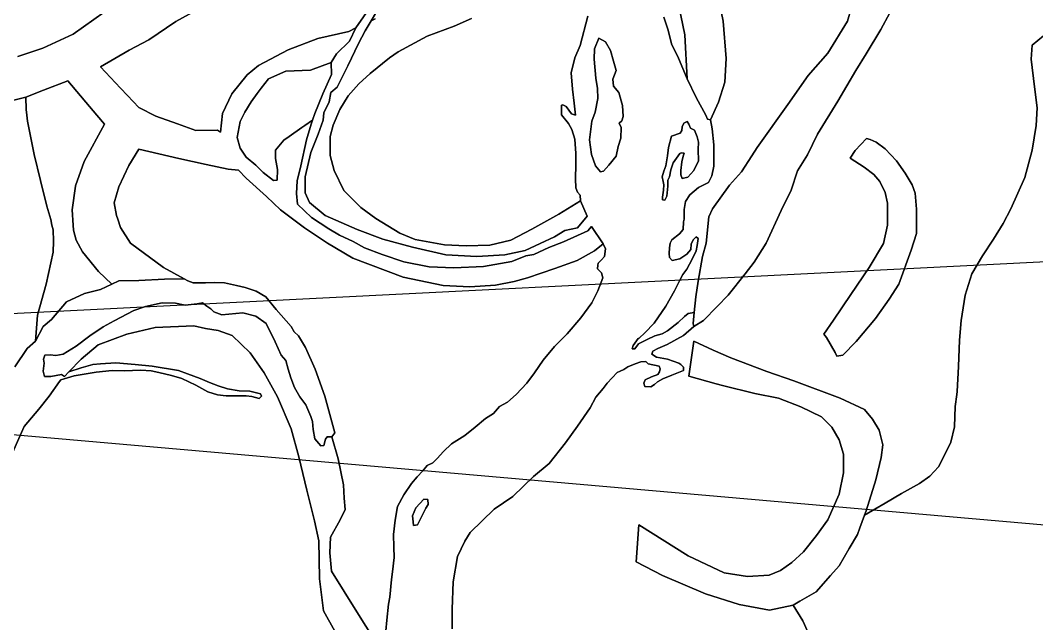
# Model space of a CAD drawing. Header units: inches. Extents: x 288635 to 1232953, y 676945 to 1655780.
# Drawn here: x 437980 to 459382, y 1149554 to 1162253 of the extents above; entities that cross this region are included whole.
import ezdxf

# ---------------------------------------------------------------- set-up
doc = ezdxf.new("R2010")
doc.units = ezdxf.units.IN
doc.header["$MEASUREMENT"] = 0
doc.layers.add('Images', color=7, linetype='Continuous')
picture_1 = doc.add_image_def('image8.jpg', size_in_pixel=(2583, 3985))
picture_2 = doc.add_image_def('image9.jpg', size_in_pixel=(2577, 3745))

msp = doc.modelspace()

# ---------------------------------------------------------------- linework, layer by layer
at = {"color": 1}
for points in [[(451686.3016, 1163345.6909), (451971.7605, 1161944.3469), (452022.0526, 1161022.325), (451840.254, 1161456.593), (451694.2037, 1161761.3936), (451621.1785, 1162047.1442), (451532.2783, 1162320.1947)], [(452736.547, 1162436.3568), (452777.0896, 1162234.8562), (452843.1297, 1161447.4546), (452817.7297, 1160949.6136), (452680.5694, 1160527.9727), (452512.9291, 1160157.132), (452451.9689, 1160172.372), (452416.4089, 1160253.6522), (452209.3106, 1160625.3381), (452022.0526, 1161022.325), (451971.7605, 1161944.3469), (451686.3016, 1163345.6909)], [(441892.5758, 1162582.0675), (441257.5746, 1162231.5468), (440683.5334, 1161845.466), (440272.0526, 1161627.0255), (439667.5314, 1161271.4248), (440092.9969, 1160822.2693), (440238.6446, 1160668.5119), (440476.7553, 1160417.1432), (440831.2976, 1160237.2262), (441286.3819, 1160073.1842), (441672.6743, 1159935.6006), (442128.9239, 1159937.7514), (442194.1326, 1159902.4189), (442235.242, 1160288.8476), (442433.3624, 1160705.4084), (442753.403, 1161106.7292), (442997.2435, 1161304.8496), (443621.4149, 1161632.7122), (444246.926, 1161868.7307), (444897.1673, 1162021.131), (445048.5204, 1162092.666), (444910.6615, 1161815.6126), (444640.8984, 1161545.8495), (444526.5648, 1161368.7434), (444089.6839, 1161201.1031), (443571.5229, 1161185.8631), (443205.7621, 1161018.2227), (443048.2818, 1160825.1824), (442964.3989, 1160710.6106), (442840.0014, 1160540.7018), (442707.9211, 1160322.2613), (442606.3209, 1160124.1409), (442545.3608, 1159788.8603), (442606.3209, 1159565.3398), (442733.3212, 1159372.2994), (442936.5216, 1159204.6591), (443094.0019, 1159052.2588), (443312.4423, 1158879.5385), (443388.6425, 1158889.6985), (443393.7225, 1159113.2189), (443353.0824, 1159346.8994), (443353.0824, 1159519.6197), (443525.8028, 1159727.9002), (443639.7685, 1159809.1171), (443906.2307, 1159999.0097), (443967.7637, 1160042.8608), (444132.2001, 1160149.7445), (444102.4981, 1160068.064), (444005.9779, 1159737.8633), (443889.1377, 1159189.2222), (443807.8575, 1158874.2616), (443792.6175, 1158605.0211), (443818.0176, 1158386.5806), (444112.6582, 1158102.1001), (444478.4189, 1157863.3396), (444701.9393, 1157731.2593), (444986.4199, 1157599.1791), (445225.1804, 1157467.0988), (445601.1011, 1157324.8585), (446053.222, 1157167.3782), (446591.7031, 1157065.778), (447109.8642, 1157045.4579), (447734.7054, 1157070.858), (448329.0666, 1157177.5382), (448623.7072, 1157294.3784), (448796.237, 1157324.9855), (449111.1977, 1157472.3058), (449415.9983, 1157594.226), (449929.0793, 1157822.8265), (450007.6575, 1157911.4028), (450251.498, 1157550.7221), (450068.6177, 1157398.3218), (449702.8569, 1157200.2014), (449235.496, 1157027.4811), (448661.4548, 1156834.4407), (448376.9743, 1156758.2405), (447985.8135, 1156676.9604), (447447.3324, 1156646.4803), (446883.4513, 1156671.8803), (446040.1696, 1156849.6807), (444983.5275, 1157245.9215), (444445.0464, 1157565.9621), (443967.5255, 1157886.0028), (443459.5244, 1158267.0035), (443164.8838, 1158546.4041), (442738.163, 1158927.4049), (442571.3583, 1159098.7796), (442355.3007, 1159120.6823), (441893.6632, 1159221.3088), (441316.9805, 1159342.0099), (440472.0732, 1159543.1783), (440266.1296, 1159197.3778), (440052.7692, 1158750.3369), (439956.249, 1158409.9762), (440007.0491, 1158145.8157), (440033.0611, 1158064.5281), (440088.3292, 1157891.8152), (440296.6096, 1157561.6145), (440992.571, 1157053.6135), (441428.3546, 1156814.3598), (441013.2011, 1156803.0665), (440473.45, 1156774.4914), (440057.5242, 1156768.1414), (439910.3315, 1156699.3711), (439626.0483, 1156967.2533), (439290.7676, 1157383.8141), (439153.6074, 1157622.5746), (439102.8073, 1157835.935), (439095.4933, 1157939.5496), (439072.3272, 1158267.7359), (439142.3149, 1158762.6495), (439143.4473, 1158770.6569), (439326.3277, 1159283.7379), (439750.4039, 1160064.7666), (439594.2034, 1160254.1005), (439439.4087, 1160441.7305), (438982.7632, 1160979.9191), (438468.649, 1160783.7439), (438094.8515, 1160638.2803), (437815.451, 1160567.1601)], [(445366.6897, 1162560.6727), (445048.5204, 1162092.666), (444897.1673, 1162021.131), (444246.926, 1161868.7307), (443621.4149, 1161632.7122), (442997.2435, 1161304.8496), (442753.403, 1161106.7292), (442433.3624, 1160705.4084), (442235.242, 1160288.8476), (442235.242, 1160288.8476), (442194.1326, 1159902.4189), (442128.9239, 1159937.7514), (441672.6743, 1159935.6006), (441286.3819, 1160073.1842), (440831.2976, 1160237.2262), (440476.7553, 1160417.1432), (440238.6446, 1160668.5119), (440092.9969, 1160822.2693), (439667.5314, 1161271.4248), (440272.0526, 1161627.0255), (440683.5334, 1161845.466), (441257.5746, 1162231.5468), (441892.5758, 1162582.0675)], [(437925.0879, 1161489.8653), (438453.409, 1161667.6656), (439093.4902, 1161962.3062), (439743.7315, 1162424.5871)], [(439743.7315, 1162424.5871), (439093.4902, 1161962.3062), (438453.409, 1161667.6656), (437925.0879, 1161489.8653)], [(445452.2172, 1162283.468), (445370.9062, 1162245.0374), (445460.0885, 1162394.116)], [(447076.7919, 1149448.5073), (447071.5003, 1149858.6123), (447095.3128, 1150435.4051), (447187.9172, 1150969.8645), (447338.73, 1151290.011), (447452.501, 1151469.928), (447957.8562, 1151967.3457), (448349.4403, 1152229.2837), (448576.9824, 1152446.2425), (448788.6495, 1152652.6179), (449116.7335, 1152922.4935), (449458.0467, 1153359.0568), (449712.0472, 1153713.5992), (449976.6311, 1154097.2458), (450095.6938, 1154322.1421), (450251.7983, 1154504.705), (450341.016, 1154615.0893), (450550.5664, 1154837.3398), (450610.8915, 1154865.9148), (450691.0075, 1154906.8724), (450775.6743, 1154962.435), (450929.133, 1155025.9352), (451045.5499, 1155068.2686), (451148.7376, 1155073.5603), (451204.3002, 1155023.2893), (451434.4881, 1154973.0184), (451455.6549, 1154920.1016), (451439.7798, 1154853.9557), (451408.0298, 1154798.393), (451273.092, 1154748.1221), (451140.8001, 1154687.2678), (451106.4042, 1154613.1843), (451127.5709, 1154547.0384), (451254.5711, 1154541.7467), (451331.3004, 1154586.7259), (451394.8006, 1154642.2886), (451511.2175, 1154708.4345), (451696.4262, 1154787.8097), (451945.135, 1154885.7057), (451947.7808, 1154954.4975), (451892.2182, 1155007.4143), (451847.239, 1155033.8727), (451609.1135, 1155121.1854), (451373.6339, 1155163.5188), (451278.3837, 1155229.6647), (451299.5504, 1155290.519), (451405.3839, 1155346.0816), (451601.176, 1155428.1026), (451947.7808, 1155621.2489), (452165.795, 1155806.1033), (452363.9154, 1155938.1836), (452651.7025, 1156228.7647), (452887.1565, 1156466.5046), (453242.7572, 1156918.6255), (453435.7976, 1157162.466), (453685.8124, 1157565.0322), (453999.6787, 1158249.5882), (454213.0391, 1158676.309), (454345.1194, 1159082.7099), (454553.3998, 1159423.0705), (454766.7602, 1159854.8714), (455198.5611, 1160550.8328), (455574.4819, 1161195.9941), (455792.9223, 1161546.5148), (456097.7229, 1162059.5958), (456286.7132, 1162412.1354)], [(455472.8816, 1162501.5567), (455396.6815, 1162237.3962), (454985.2007, 1161561.7548), (454568.6398, 1161089.3139), (454143.6123, 1160482.2527), (453493.371, 1159578.0108), (453382.992, 1159403.8189), (453168.2504, 1159064.9298), (452914.2499, 1158780.4492), (452558.6492, 1158282.6083), (452477.369, 1158120.0479), (452477.369, 1158120.0479), (452419.7428, 1157565.4254), (452348.6754, 1157284.3863), (452257.2352, 1156761.1452), (452201.3551, 1156430.9445), (452167.6951, 1156102.7597), (452040.3852, 1156078.9789), (451966.3017, 1156018.1246), (451831.7873, 1155889.5369), (451606.5735, 1155718.5099), (451496.5066, 1155655.8564), (451342.413, 1155610.1363), (451183.2393, 1155533.9362), (450995.2789, 1155440.8027), (450922.4655, 1155335.8158), (450866.5853, 1155335.8158), (450885.212, 1155412.0159), (450991.6273, 1155559.2977), (451009.6099, 1155560.2428), (451131.5925, 1155675.5415), (451325.2679, 1155875.5669), (451569.7434, 1156234.3426), (451757.0688, 1156561.3682), (451858.669, 1156767.7436), (451931.6941, 1156905.3273), (452012.1276, 1157015.3941), (452124.3112, 1157229.1779), (452215.328, 1157404.8616), (452230.1447, 1157514.9285), (452255.5448, 1157663.0954), (452208.978, 1157696.9622), (452149.7112, 1157633.462), (452105.2612, 1157542.4452), (452101.0278, 1157426.0283), (452018.4776, 1157330.7781), (451868.194, 1157231.2946), (451709.4437, 1157199.5445), (451648.0602, 1157260.928), (451645.9436, 1157347.7115), (451648.0602, 1157462.0117), (451662.8769, 1157563.6119), (451696.7437, 1157631.3454), (451863.9607, 1157758.3456), (451940.1608, 1157849.3625), (451948.4026, 1158012.3804), (451957.0942, 1158069.4962), (451957.7292, 1158272.0617), (451986.3043, 1158440.337), (452075.2044, 1158583.2123), (452262.5298, 1158732.4376), (452472.0802, 1158837.2128), (452545.1054, 1158983.2631), (452583.2054, 1159183.2885), (452583.2054, 1159630.9644), (452548.2804, 1159970.6901), (452512.9291, 1160157.132), (452680.5694, 1160527.9727), (452817.7297, 1160949.6136), (452843.1297, 1161447.4546), (452777.0896, 1162234.8562), (452736.547, 1162436.3568)], [(456286.7132, 1162412.1354), (456097.7229, 1162059.5958), (455792.9223, 1161546.5148), (455574.4819, 1161195.9941), (455198.5611, 1160550.8328), (454766.7602, 1159854.8714), (454553.3998, 1159423.0705), (454345.1194, 1159082.7099), (454213.0391, 1158676.309), (453999.6787, 1158249.5882), (453685.8124, 1157565.0322), (453435.7976, 1157162.466), (453242.7572, 1156918.6255), (452887.1565, 1156466.5046), (452651.7025, 1156228.7647), (452363.9154, 1155938.1836), (452165.795, 1155806.1033), (452151.2174, 1155868.4955), (452167.6951, 1156102.7597), (452201.3551, 1156430.9445), (452257.2352, 1156761.1452), (452348.6754, 1157284.3863), (452419.7428, 1157565.4254), (452477.369, 1158120.0479), (452558.6492, 1158282.6083), (452914.2499, 1158780.4492), (453168.2504, 1159064.9298), (453382.992, 1159403.8189), (453493.371, 1159578.0108), (454143.6123, 1160482.2527), (454568.6398, 1161089.3139), (454985.2007, 1161561.7548), (455396.6815, 1162237.3962), (455472.8816, 1162501.5567)], [(447482.8925, 1162290.3716), (447117.1318, 1162132.8913), (446548.1706, 1161919.5308), (445938.5694, 1161589.3302), (445754.8136, 1161464.1632), (445344.9936, 1161130.7859), (445110.5277, 1160918.7688), (444881.9273, 1160664.7683), (444709.2069, 1160375.2078), (444566.9667, 1160045.0071), (444506.0065, 1159811.3266), (444506.0065, 1159410.0058), (444587.2867, 1159089.9652), (444790.4871, 1158673.4043), (445151.1678, 1158312.7236), (445466.1285, 1158084.1232), (445969.0495, 1157774.2426), (446294.1701, 1157637.0823), (446908.8513, 1157525.3221), (446908.8513, 1157525.3221), (447371.1323, 1157510.082), (447868.9733, 1157520.242), (448305.8541, 1157626.9223), (448752.895, 1157855.5227), (449321.8562, 1158170.4833), (449779.0571, 1158454.9639), (449915.6271, 1158130.2306), (449710.6389, 1157888.8666), (449446.4783, 1157827.9065), (449228.0379, 1157695.8262), (448928.3173, 1157553.586), (448613.5472, 1157411.2187), (448181.7463, 1157314.6985), (447592.4651, 1157284.2184), (446942.2238, 1157314.6985), (446236.1024, 1157477.2588), (445611.2612, 1157644.8991), (445072.7801, 1157853.1796), (444397.1387, 1158147.8202), (444066.9381, 1158422.1407), (443975.4979, 1158625.3411), (443980.5779, 1158955.5418), (444097.4181, 1159473.7028), (444249.8184, 1159854.7036), (444356.4986, 1160149.3442), (444374.1645, 1160307.0213), (444485.9247, 1160540.7018), (444522.0124, 1160731.9666), (444653.7443, 1160845.7499), (444878.5469, 1161295.3552), (445103.3495, 1161764.2292), (445244.654, 1162033.9923), (445370.9062, 1162245.0374), (445452.2172, 1162283.468)], [(449928.2651, 1162341.1498), (449770.7848, 1161721.3886), (449659.0246, 1161462.308), (449582.8244, 1161147.3474), (449608.2245, 1160801.9067), (449643.7846, 1160507.2661), (449674.2646, 1160258.3456), (449587.9045, 1160283.7457), (449476.1442, 1160436.146), (449405.0241, 1160471.7061), (449373.274, 1160469.166), (449376.449, 1160265.9656), (449525.6743, 1160084.9903), (449592.3495, 1159957.99), (449655.8496, 1159754.7896), (449681.2496, 1159449.989), (449681.2496, 1159218.2135), (449668.5496, 1158913.4129), (449681.2496, 1158729.2626), (449716.1747, 1158637.1874), (449770.1498, 1158570.5122), (449779.0571, 1158454.9639), (449321.8562, 1158170.4833), (448752.895, 1157855.5227), (448305.8541, 1157626.9223), (447868.9733, 1157520.242), (447371.1323, 1157510.082), (446908.8513, 1157525.3221), (446294.1701, 1157637.0823), (445969.0495, 1157774.2426), (445466.1285, 1158084.1232), (445151.1678, 1158312.7236), (444790.4871, 1158673.4043), (444587.2867, 1159089.9652), (444506.0065, 1159410.0058), (444506.0065, 1159811.3266), (444566.9667, 1160045.0071), (444709.2069, 1160375.2078), (444881.9273, 1160664.7683), (445110.5277, 1160918.7688), (445344.9936, 1161130.7859), (445754.8136, 1161464.1632), (445938.5694, 1161589.3302), (446548.1706, 1161919.5308), (447117.1318, 1162132.8913), (447482.8925, 1162290.3716)], [(459644.5227, 1162027.9961), (459288.9219, 1161733.3555), (459268.6019, 1161438.7149), (459334.642, 1160854.5137), (459395.6022, 1160412.5528), (459370.2021, 1160036.6321), (459283.8419, 1159518.471), (459131.4416, 1158944.4299), (458841.3633, 1158282.5757), (458678.9282, 1157979.529), (458476.1203, 1157649.0273), (458242.4399, 1157298.5066), (458018.9194, 1156917.5058), (457876.6791, 1156465.3849), (457790.319, 1155937.0639), (457754.7589, 1155520.503), (457734.4388, 1154966.7819), (457709.0388, 1154443.5409), (457700.3952, 1154375.4723), (457668.3987, 1154123.5002), (457653.1587, 1153696.7794), (457576.9585, 1153376.7388), (457449.9583, 1153117.6582), (457312.798, 1152858.5777), (457134.9976, 1152660.4573), (456916.5572, 1152502.977), (456535.5564, 1152294.6966), (456195.1958, 1152091.4962), (455758.9813, 1151836.6308), (455794.3819, 1151931.3513), (455992.5023, 1152581.5926), (456109.3426, 1153048.9535), (456144.9026, 1153318.1941), (456063.6225, 1153628.0747), (455926.4622, 1153856.6751), (455753.7419, 1154064.9556), (455245.7408, 1154303.716), (454265.2989, 1154664.3968), (453701.4178, 1154862.5172), (452939.4162, 1155146.9977), (452569.8083, 1155313.1517), (452162.1747, 1155502.5984), (452060.5745, 1154760.9169), (452629.5882, 1154605.3593), (452766.6959, 1154567.8766), (453447.4173, 1154395.1562), (453945.2582, 1154298.636), (454417.6992, 1154120.8357), (454849.5001, 1153907.4752), (455067.9405, 1153689.0348), (455225.4208, 1153424.8743), (455311.781, 1153125.1537), (455316.861, 1152728.9129), (455225.4208, 1152276.792), (454981.5803, 1151738.3109), (454742.8198, 1151413.1903), (454473.5793, 1151062.6696), (454229.7388, 1150844.2291), (453990.9783, 1150676.5888), (453747.1379, 1150574.9886), (453295.0169, 1150544.5085), (452802.256, 1150625.7887), (452040.2544, 1150981.3894), (451003.9324, 1151631.6307), (450948.0523, 1150854.3891), (451501.7734, 1150564.8286), (452411.0952, 1150178.7478), (453117.2166, 1149955.2273), (453757.2979, 1149838.3871), (454255.1389, 1149939.9873), (454457.8323, 1149612.4512), (454559.4325, 1149399.0908)], [(454559.4325, 1149399.0908), (454457.8323, 1149612.4512), (454255.1389, 1149939.9873), (454397.9188, 1150024.1523), (454737.7398, 1150224.4679), (455041.614, 1150566.7261), (455220.3408, 1150768.029), (455328.9427, 1150953.7953), (455435.6274, 1151136.2823), (455606.4216, 1151428.4303), (455659.7006, 1151570.9877), (455758.9813, 1151836.6308), (456195.1958, 1152091.4962), (456535.5564, 1152294.6966), (456916.5572, 1152502.977), (457134.9976, 1152660.4573), (457312.798, 1152858.5777), (457449.9583, 1153117.6582), (457576.9585, 1153376.7388), (457653.1587, 1153696.7794), (457668.3987, 1154123.5002), (457700.3952, 1154375.4723), (457709.0388, 1154443.5409), (457734.4388, 1154966.7819), (457754.7589, 1155520.503), (457790.319, 1155937.0639), (457876.6791, 1156465.3849), (458018.9194, 1156917.5058), (458242.4399, 1157298.5066), (458476.1203, 1157649.0273), (458678.9282, 1157979.529), (458841.3633, 1158282.5757), (459131.4416, 1158944.4299), (459283.8419, 1159518.471), (459370.2021, 1160036.6321), (459395.6022, 1160412.5528), (459334.642, 1160854.5137), (459268.6019, 1161438.7149), (459288.9219, 1161733.3555), (459644.5227, 1162027.9961)], [(437815.451, 1160567.1601), (438094.8515, 1160638.2803), (438099.9315, 1160379.1997), (438115.2498, 1160254.1005), (438130.4116, 1160130.2792), (438273.5107, 1159429.2727), (438405.8714, 1158881.2146), (438434.7484, 1158762.6495), (438473.4674, 1158603.6741), (438538.4678, 1158343.6725), (438619.7183, 1158059.2956), (438646.3285, 1157939.5496), (438668.4686, 1157839.9192), (438676.5937, 1157604.2927), (438668.4686, 1157376.7912), (438526.5394, 1156701.0692), (438338.579, 1156050.8279), (438297.9389, 1155502.1868), (438125.2186, 1155344.7065), (438125.2186, 1155344.7065), (437865.2914, 1154960.3191)], [(445442.7394, 1149202.6086), (445067.124, 1149804.7097), (444533.8488, 1150659.5352), (444498.2887, 1151045.616), (444508.4487, 1151375.8166), (444716.7291, 1151741.5773), (444823.4094, 1151954.9378), (444798.0093, 1152193.6983), (444782.7693, 1152478.1788), (444671.0091, 1153021.7399), (444539.8408, 1153489.0806), (444602.8103, 1153572.9738), (444394.5299, 1154345.1353), (444191.3295, 1154914.0964), (443983.0491, 1155366.2174), (443840.8088, 1155615.1378), (443743.5721, 1155693.5433), (443685.4871, 1155810.6655), (443370.5265, 1156166.2662), (443150.8799, 1156435.6653), (442947.1504, 1156549.4364), (442716.9624, 1156626.1657), (442529.1079, 1156671.145), (442280.0286, 1156726.8663), (442076.8282, 1156736.3913), (441879.9778, 1156730.0413), (441618.0478, 1156724.8652), (441510.7321, 1156769.1329), (441428.3546, 1156814.3598), (440992.571, 1157053.6135), (440296.6096, 1157561.6145), (440088.3292, 1157891.8152), (440033.0611, 1158064.5281), (440007.0491, 1158145.8157), (439956.249, 1158409.9762), (440052.7692, 1158750.3369), (440266.1296, 1159197.3778), (440472.0732, 1159543.1783), (441316.9805, 1159342.0099), (441893.6632, 1159221.3088), (442355.3007, 1159120.6823), (442571.3583, 1159098.7796), (442738.163, 1158927.4049), (443164.8838, 1158546.4041), (443459.5244, 1158267.0035), (443967.5255, 1157886.0028), (444445.0464, 1157565.9621), (444983.5275, 1157245.9215), (446040.1696, 1156849.6807), (446040.1696, 1156849.6807), (446883.4513, 1156671.8803), (447447.3324, 1156646.4803), (447985.8135, 1156676.9604), (448376.9743, 1156758.2405), (448661.4548, 1156834.4407), (449235.496, 1157027.4811), (449702.8569, 1157200.2014), (450068.6177, 1157398.3218), (450251.498, 1157550.7221), (450299.7409, 1157444.02), (450283.8658, 1157278.9197), (450220.3657, 1157209.0695), (450147.3406, 1157142.3944), (450137.8156, 1157097.9443), (450131.4655, 1157021.7442), (450217.1907, 1156936.019), (450248.9408, 1156831.2438), (450144.1656, 1156558.1932), (450017.1653, 1156307.3677), (449785.3899, 1155993.0421), (449493.2893, 1155653.3164), (449229.7637, 1155389.7909), (448991.6383, 1155097.6903), (448804.5246, 1154830.1431), (448648.4201, 1154613.1843), (448423.5238, 1154375.0589), (448238.3151, 1154216.3085), (448071.6273, 1154126.35), (447947.2728, 1153980.8289), (447772.6475, 1153869.7037), (447560.9804, 1153687.1408), (447338.73, 1153515.1613), (447058.2711, 1153340.536), (446888.9374, 1153176.494), (446756.6455, 1153028.327), (446666.6869, 1152941.0143), (446547.6242, 1152880.16), (446455.0199, 1152769.0348), (446333.3113, 1152647.3262), (446214.2485, 1152504.451), (446052.8524, 1152268.9713), (445925.8521, 1152020.2625), (445872.9354, 1151731.8661), (445838.5395, 1151430.2405), (445843.8311, 1151165.6566), (445849.1228, 1150948.6978), (445820.0186, 1150644.4264), (445793.5602, 1150485.6761), (445764.456, 1150115.2587), (445730.0601, 1149967.0917), (445698.31, 1149628.4244), (445677.1433, 1149400.8822)], [(437865.2914, 1154960.3191), (438125.2186, 1155344.7065), (438297.9389, 1155502.1868), (438460.496, 1155809.2895), (438635.1213, 1155958.5148), (438955.797, 1156329.9905), (439330.4477, 1156504.6159), (439670.1734, 1156587.166), (439910.3315, 1156699.3711), (440057.5242, 1156768.1414), (440473.45, 1156774.4914), (441013.2011, 1156803.0665), (441428.3546, 1156814.3598), (441510.7321, 1156769.1329), (441510.7321, 1156769.1329), (441618.0478, 1156724.8652), (441879.9778, 1156730.0413), (442076.8282, 1156736.3913), (442280.0286, 1156726.8663), (442529.1079, 1156671.145), (442716.9624, 1156626.1657), (442947.1504, 1156549.4364), (443150.8799, 1156435.6653), (443370.5265, 1156166.2662), (443685.4871, 1155810.6655), (443743.5721, 1155693.5433), (443840.8088, 1155615.1378), (443983.0491, 1155366.2174), (444191.3295, 1154914.0964), (444394.5299, 1154345.1353), (444602.8103, 1153572.9738), (444539.8408, 1153489.0806), (444440.25, 1153486.6136), (444404.69, 1153435.8135), (444374.2099, 1153303.7332), (444308.1698, 1153298.6532), (444181.1695, 1153445.9735), (444145.6094, 1153639.0139), (444130.3694, 1153806.6542), (444094.8093, 1153913.3344), (443993.2091, 1154162.2549), (443866.2089, 1154329.8953), (443754.4487, 1154522.9357), (443673.1685, 1154731.2161), (443622.3684, 1154914.0964), (443571.5683, 1155091.8968), (443469.9681, 1155203.657), (443342.9678, 1155488.1376), (443160.0875, 1155874.2184), (442941.647, 1156026.6187), (442662.2465, 1156097.7388), (442226.0535, 1156056.94), (442054.6032, 1156117.2651), (441991.103, 1156180.7652), (441905.3779, 1156234.7403), (441816.4777, 1156304.5905), (441702.1775, 1156285.5404), (441448.177, 1156260.1404), (441244.9765, 1156298.2405), (440965.576, 1156304.5905), (440616.3253, 1156231.5653), (440371.8498, 1156149.0152), (439952.749, 1155929.9397), (439724.1485, 1155802.9395), (439441.5729, 1155609.2641), (439158.9974, 1155396.5387), (438879.5968, 1155228.2633), (438730.3715, 1155199.6883), (438609.7213, 1155212.3883), (438498.5961, 1155206.0383), (438466.846, 1155120.3131), (438482.721, 1155037.7629), (438463.671, 1154869.4876), (438492.246, 1154755.1874), (438625.5963, 1154758.3624), (438844.6717, 1154799.6375), (438907.7959, 1154758.9373), (439003.1291, 1154856.389), (439263.3546, 1154939.0614), (439504.6551, 1155008.9115), (439669.7554, 1155024.7866), (439993.6061, 1155043.8366), (440400.0069, 1155008.9115), (440758.7826, 1154970.8115), (441309.117, 1154880.853), (441499.6174, 1154813.1195), (441770.5513, 1154715.7526), (441961.0517, 1154631.0858), (442147.3187, 1154563.3523), (442342.0524, 1154499.8522), (442591.8196, 1154453.2854), (442811.9534, 1154449.0521), (443040.5538, 1154394.0186), (443061.7205, 1154343.2185), (443006.6871, 1154292.4184), (442858.5201, 1154334.7519), (442735.7532, 1154347.4519), (442502.9194, 1154347.4519), (442312.419, 1154347.4519), (442130.3853, 1154372.8519), (441927.1849, 1154432.1187), (441677.4178, 1154571.819), (441381.0838, 1154711.5193), (441160.9501, 1154775.0194), (440898.4829, 1154842.7529), (440733.3825, 1154872.3863), (440517.4821, 1154889.3196), (440166.1147, 1154872.3863), (439912.1142, 1154880.853), (439577.6802, 1154846.9862), (439285.5796, 1154800.4195), (439112.0126, 1154770.7861), (438835.7167, 1154685.2563), (438803.5973, 1154652.4232), (438585.0496, 1154339.1715), (438373.2267, 1154068.0706), (438061.9158, 1153702.4613), (437701.2351, 1152899.8197)], [(444599.8889, 1149394.6127), (444361.1284, 1149826.4135), (444279.8483, 1150496.9749), (444274.7683, 1150908.4557), (444264.6082, 1151299.6165), (444178.2481, 1151716.1773), (444015.6877, 1152366.4186), (443842.9674, 1153062.38), (443680.4071, 1153651.6612), (443395.9265, 1154327.3025), (443116.5259, 1154830.2235), (442821.8854, 1155256.9444), (442440.8846, 1155617.6251), (442146.244, 1155724.3053), (441882.0835, 1155770.0254), (441633.163, 1155825.9055), (440820.3614, 1155785.2654), (440226.0002, 1155648.1052), (439616.3989, 1155424.5847), (439260.7982, 1155119.7841), (439003.1291, 1154856.389), (438907.7959, 1154758.9373), (438844.6717, 1154799.6375), (438625.5963, 1154758.3624), (438492.246, 1154755.1874), (438463.671, 1154869.4876), (438482.721, 1155037.7629), (438466.846, 1155120.3131), (438498.5961, 1155206.0383), (438609.7213, 1155212.3883), (438730.3715, 1155199.6883), (438879.5968, 1155228.2633), (439158.9974, 1155396.5387), (439441.5729, 1155609.2641), (439724.1485, 1155802.9395), (439952.749, 1155929.9397), (440371.8498, 1156149.0152), (440616.3253, 1156231.5653), (440965.576, 1156304.5905), (441244.9765, 1156298.2405), (441448.177, 1156260.1404), (441702.1775, 1156285.5404), (441816.4777, 1156304.5905), (441816.4777, 1156304.5905), (441905.3779, 1156234.7403), (441991.103, 1156180.7652), (442054.6032, 1156117.2651), (442226.0535, 1156056.94), (442662.2465, 1156097.7388), (442941.647, 1156026.6187), (443160.0875, 1155874.2184), (443342.9678, 1155488.1376), (443469.9681, 1155203.657), (443571.5683, 1155091.8968), (443622.3684, 1154914.0964), (443673.1685, 1154731.2161), (443754.4487, 1154522.9357), (443866.2089, 1154329.8953), (443993.2091, 1154162.2549), (444094.8093, 1153913.3344), (444130.3694, 1153806.6542), (444145.6094, 1153639.0139), (444181.1695, 1153445.9735), (444308.1698, 1153298.6532), (444374.2099, 1153303.7332), (444404.69, 1153435.8135), (444440.25, 1153486.6136), (444539.8408, 1153489.0806), (444671.0091, 1153021.7399), (444782.7693, 1152478.1788), (444798.0093, 1152193.6983), (444823.4094, 1151954.9378), (444716.7291, 1151741.5773), (444508.4487, 1151375.8166), (444498.2887, 1151045.616), (444533.8488, 1150659.5352), (445067.124, 1149804.7097), (445442.7394, 1149202.6086)], [(437701.2351, 1152899.8197), (438061.9158, 1153702.4613), (438373.2267, 1154068.0706), (438585.0496, 1154339.1715), (438803.5973, 1154652.4232), (438835.7167, 1154685.2563), (439112.0126, 1154770.7861), (439285.5796, 1154800.4195), (439577.6802, 1154846.9862), (439912.1142, 1154880.853), (440166.1147, 1154872.3863), (440517.4821, 1154889.3196), (440733.3825, 1154872.3863), (440898.4829, 1154842.7529), (441160.9501, 1154775.0194), (441381.0838, 1154711.5193), (441677.4178, 1154571.819), (441927.1849, 1154432.1187), (442130.3853, 1154372.8519), (442312.419, 1154347.4519), (442502.9194, 1154347.4519), (442735.7532, 1154347.4519), (442858.5201, 1154334.7519), (443006.6871, 1154292.4184), (443061.7205, 1154343.2185), (443040.5538, 1154394.0186), (442811.9534, 1154449.0521), (442591.8196, 1154453.2854), (442342.0524, 1154499.8522), (442147.3187, 1154563.3523), (441961.0517, 1154631.0858), (441770.5513, 1154715.7526), (441499.6174, 1154813.1195), (441309.117, 1154880.853), (440758.7826, 1154970.8115), (440400.0069, 1155008.9115), (439993.6061, 1155043.8366), (439669.7554, 1155024.7866), (439504.6551, 1155008.9115), (439263.3546, 1154939.0614), (439003.1291, 1154856.389), (439260.7982, 1155119.7841), (439616.3989, 1155424.5847), (440226.0002, 1155648.1052), (440820.3614, 1155785.2654), (441633.163, 1155825.9055), (441882.0835, 1155770.0254), (442146.244, 1155724.3053), (442440.8846, 1155617.6251), (442821.8854, 1155256.9444), (442821.8854, 1155256.9444), (443116.5259, 1154830.2235), (443395.9265, 1154327.3025), (443680.4071, 1153651.6612), (443842.9674, 1153062.38), (444015.6877, 1152366.4186), (444178.2481, 1151716.1773), (444264.6082, 1151299.6165), (444274.7683, 1150908.4557), (444279.8483, 1150496.9749), (444361.1284, 1149826.4135), (444599.8889, 1149394.6127)]]:
    msp.add_lwpolyline(points, dxfattribs=at)
at = {"color": 1, "ltscale": 3}
for points in [[(445677.1433, 1149400.8822), (445698.31, 1149628.4244), (445730.0601, 1149967.0917), (445764.456, 1150115.2587), (445793.5602, 1150485.6761), (445820.0186, 1150644.4264), (445849.1228, 1150948.6978), (445843.8311, 1151165.6566), (445838.5395, 1151430.2405), (445872.9354, 1151731.8661), (445925.8521, 1152020.2625), (446052.8524, 1152268.9713), (446214.2485, 1152504.451), (446333.3113, 1152647.3262), (446455.0199, 1152769.0348), (446547.6242, 1152880.16), (446666.6869, 1152941.0143), (446756.6455, 1153028.327), (446888.9374, 1153176.494), (447058.2711, 1153340.536), (447338.73, 1153515.1613), (447560.9804, 1153687.1408), (447772.6475, 1153869.7037), (447947.2728, 1153980.8289), (448071.6273, 1154126.35), (448238.3151, 1154216.3085), (448423.5238, 1154375.0589), (448648.4201, 1154613.1843), (448804.5246, 1154830.1431), (448991.6383, 1155097.6903), (449229.7637, 1155389.7909), (449493.2893, 1155653.3164), (449785.3899, 1155993.0421), (450017.1653, 1156307.3677), (450144.1656, 1156558.1932), (450248.9408, 1156831.2438), (450217.1907, 1156936.019), (450131.4655, 1157021.7442), (450137.8156, 1157097.9443), (450147.3406, 1157142.3944), (450220.3657, 1157209.0695), (450283.8658, 1157278.9197), (450299.7409, 1157444.02), (450251.498, 1157550.7221), (450007.6575, 1157911.4028), (449929.0793, 1157822.8265), (449415.9983, 1157594.226), (449111.1977, 1157472.3058), (448796.237, 1157324.9855), (448623.7072, 1157294.3784), (448329.0666, 1157177.5382), (447734.7054, 1157070.858), (447109.8642, 1157045.4579), (446591.7031, 1157065.778), (446053.222, 1157167.3782), (445601.1011, 1157324.8585), (445225.1804, 1157467.0988), (444986.4199, 1157599.1791), (444701.9393, 1157731.2593), (444478.4189, 1157863.3396), (444112.6582, 1158102.1001), (443818.0176, 1158386.5806), (443792.6175, 1158605.0211), (443807.8575, 1158874.2616), (443889.1377, 1159189.2222), (444005.9779, 1159737.8633), (444102.4981, 1160068.064), (444132.2001, 1160149.7445), (444183.7783, 1160291.5844), (444351.4186, 1160703.0653), (444531.2732, 1161109.7805), (444526.5648, 1161368.7434), (444640.8984, 1161545.8495), (444910.6615, 1161815.6126), (445048.5204, 1162092.666), (445366.6897, 1162560.6727)], [(445460.0885, 1162394.116), (445370.9062, 1162245.0374), (445244.654, 1162033.9923), (445103.3495, 1161764.2292), (444878.5469, 1161295.3552), (444653.7443, 1160845.7499), (444522.0124, 1160731.9666), (444485.9247, 1160540.7018), (444374.1645, 1160307.0213), (444356.4986, 1160149.3442), (444249.8184, 1159854.7036), (444097.4181, 1159473.7028), (443980.5779, 1158955.5418), (443975.4979, 1158625.3411), (444066.9381, 1158422.1407), (444397.1387, 1158147.8202), (445072.7801, 1157853.1796), (445611.2612, 1157644.8991), (446236.1024, 1157477.2588), (446942.2238, 1157314.6985), (447592.4651, 1157284.2184), (448181.7463, 1157314.6985), (448613.5472, 1157411.2187), (448928.3173, 1157553.586), (449228.0379, 1157695.8262), (449446.4783, 1157827.9065), (449710.6389, 1157888.8666), (449915.6271, 1158130.2306), (449779.0571, 1158454.9639), (449770.1498, 1158570.5122), (449716.1747, 1158637.1874), (449681.2496, 1158729.2626), (449668.5496, 1158913.4129), (449681.2496, 1159218.2135), (449681.2496, 1159449.989), (449655.8496, 1159754.7896), (449592.3495, 1159957.99), (449525.6743, 1160084.9903), (449376.449, 1160265.9656), (449373.274, 1160469.166), (449405.0241, 1160471.7061), (449476.1442, 1160436.146), (449587.9045, 1160283.7457), (449674.2646, 1160258.3456), (449643.7846, 1160507.2661), (449608.2245, 1160801.9067), (449582.8244, 1161147.3474), (449659.0246, 1161462.308), (449770.7848, 1161721.3886), (449928.2651, 1162341.1498)], [(451532.2783, 1162320.1947), (451621.1785, 1162047.1442), (451694.2037, 1161761.3936), (451840.254, 1161456.593), (452022.0526, 1161022.325), (452209.3106, 1160625.3381), (452416.4089, 1160253.6522), (452451.9689, 1160172.372), (452512.9291, 1160157.132), (452548.2804, 1159970.6901), (452583.2054, 1159630.9644), (452583.2054, 1159183.2885), (452545.1054, 1158983.2631), (452472.0802, 1158837.2128), (452262.5298, 1158732.4376), (452075.2044, 1158583.2123), (451986.3043, 1158440.337), (451957.7292, 1158272.0617), (451957.0942, 1158069.4962), (451948.4026, 1158012.3804), (451940.1608, 1157849.3625), (451863.9607, 1157758.3456), (451696.7437, 1157631.3454), (451662.8769, 1157563.6119), (451648.0602, 1157462.0117), (451645.9436, 1157347.7115), (451648.0602, 1157260.928), (451709.4437, 1157199.5445), (451868.194, 1157231.2946), (452018.4776, 1157330.7781), (452101.0278, 1157426.0283), (452105.2612, 1157542.4452), (452149.7112, 1157633.462), (452208.978, 1157696.9622), (452255.5448, 1157663.0954), (452230.1447, 1157514.9285), (452215.328, 1157404.8616), (452124.3112, 1157229.1779), (452012.1276, 1157015.3941), (451931.6941, 1156905.3273), (451858.669, 1156767.7436), (451757.0688, 1156561.3682), (451569.7434, 1156234.3426), (451325.2679, 1155875.5669), (451131.5925, 1155675.5415), (451009.6099, 1155560.2428), (450991.6273, 1155559.2977), (450885.212, 1155412.0159), (450866.5853, 1155335.8158), (450922.4655, 1155335.8158), (450995.2789, 1155440.8027), (451183.2393, 1155533.9362), (451342.413, 1155610.1363), (451496.5066, 1155655.8564), (451606.5735, 1155718.5099), (451831.7873, 1155889.5369), (451966.3017, 1156018.1246), (452040.3852, 1156078.9789), (452167.6951, 1156102.7597), (452151.2174, 1155868.4955), (452165.795, 1155806.1033), (451947.7808, 1155621.2489), (451601.176, 1155428.1026), (451405.3839, 1155346.0816), (451299.5504, 1155290.519), (451278.3837, 1155229.6647), (451373.6339, 1155163.5188), (451609.1135, 1155121.1854), (451847.239, 1155033.8727), (451892.2182, 1155007.4143), (451947.7808, 1154954.4975), (451945.135, 1154885.7057), (451696.4262, 1154787.8097), (451511.2175, 1154708.4345), (451394.8006, 1154642.2886), (451331.3004, 1154586.7259), (451254.5711, 1154541.7467), (451127.5709, 1154547.0384), (451106.4042, 1154613.1843), (451140.8001, 1154687.2678), (451273.092, 1154748.1221), (451408.0298, 1154798.393), (451439.7798, 1154853.9557), (451455.6549, 1154920.1016), (451434.4881, 1154973.0184), (451204.3002, 1155023.2893), (451148.7376, 1155073.5603), (451045.5499, 1155068.2686), (450929.133, 1155025.9352), (450775.6743, 1154962.435), (450691.0075, 1154906.8724), (450610.8915, 1154865.9148), (450550.5664, 1154837.3398), (450341.016, 1154615.0893), (450251.7983, 1154504.705), (450095.6938, 1154322.1421), (449976.6311, 1154097.2458), (449712.0472, 1153713.5992), (449458.0467, 1153359.0568), (449116.7335, 1152922.4935), (448788.6495, 1152652.6179), (448576.9824, 1152446.2425), (448349.4403, 1152229.2837), (447957.8562, 1151967.3457), (447452.501, 1151469.928), (447338.73, 1151290.011), (447187.9172, 1150969.8645), (447095.3128, 1150435.4051), (447071.5003, 1149858.6123), (447076.7919, 1149448.5073)]]:
    msp.add_lwpolyline(points, dxfattribs=at)
at = {"color": 1}
for points in [[(450083.3528, 1160320.3364), (450017.3127, 1160127.296), (449966.5126, 1159741.2152), (450007.1527, 1159431.3346), (450093.5129, 1159192.5741), (450195.1131, 1159065.5739), (450261.1532, 1159075.7339), (450372.9134, 1159207.8142), (450525.3137, 1159390.6945), (450565.9538, 1159593.8949), (450626.9139, 1159771.6953), (450631.9939, 1159995.2157), (450591.3539, 1160086.6559), (450647.234, 1160137.456), (450677.714, 1160228.8962), (450657.394, 1160462.5767), (450581.1938, 1160731.8172), (450474.5136, 1160863.8975), (450459.2736, 1161016.2978), (450530.3937, 1161194.0981), (450474.5136, 1161392.2185), (450408.4735, 1161620.819), (450301.7933, 1161798.6193), (450159.553, 1161879.8995), (450073.1928, 1161651.2991), (450063.0328, 1161432.8586), (450098.5929, 1161036.6178), (450134.153, 1160818.1774), (450139.233, 1160604.817), (450083.3528, 1160320.3364)], [(450261.1532, 1159075.7339), (450195.1131, 1159065.5739), (450093.5129, 1159192.5741), (450007.1527, 1159431.3346), (449966.5126, 1159741.2152), (450017.3127, 1160127.296), (450083.3528, 1160320.3364), (450139.233, 1160604.817), (450134.153, 1160818.1774), (450098.5929, 1161036.6178), (450063.0328, 1161432.8586), (450073.1928, 1161651.2991), (450159.553, 1161879.8995), (450301.7933, 1161798.6193), (450408.4735, 1161620.819), (450474.5136, 1161392.2185), (450530.3937, 1161194.0981), (450459.2736, 1161016.2978), (450474.5136, 1160863.8975), (450581.1938, 1160731.8172), (450657.394, 1160462.5767), (450677.714, 1160228.8962), (450647.234, 1160137.456), (450591.3539, 1160086.6559), (450631.9939, 1159995.2157), (450626.9139, 1159771.6953), (450565.9538, 1159593.8949), (450525.3137, 1159390.6945), (450372.9134, 1159207.8142), (450261.1532, 1159075.7339)], [(443388.6425, 1158889.6985), (443312.4423, 1158879.5385), (443094.0019, 1159052.2588), (442936.5216, 1159204.6591), (442733.3212, 1159372.2994), (442606.3209, 1159565.3398), (442545.3608, 1159788.8603), (442606.3209, 1160124.1409), (442707.9211, 1160322.2613), (442840.0014, 1160540.7018), (442964.3989, 1160710.6106), (443048.2818, 1160825.1824), (443205.7621, 1161018.2227), (443571.5229, 1161185.8631), (444089.6839, 1161201.1031), (444526.5648, 1161368.7434), (444531.2732, 1161109.7805), (444351.4186, 1160703.0653), (444183.7783, 1160291.5844), (444132.2001, 1160149.7445), (443967.7637, 1160042.8608), (443906.2307, 1159999.0097), (443639.7685, 1159809.1171), (443525.8028, 1159727.9002), (443353.0824, 1159519.6197), (443353.0824, 1159346.8994), (443393.7225, 1159113.2189), (443388.6425, 1158889.6985)], [(438460.496, 1155809.2895), (438297.9389, 1155502.1868), (438338.579, 1156050.8279), (438526.5394, 1156701.0692), (438668.4686, 1157376.7912), (438676.5937, 1157604.2927), (438668.4686, 1157839.9192), (438646.3285, 1157939.5496), (438619.7183, 1158059.2956), (438538.4678, 1158343.6725), (438473.4674, 1158603.6741), (438434.7484, 1158762.6495), (438405.8714, 1158881.2146), (438273.5107, 1159429.2727), (438130.4116, 1160130.2792), (438115.2498, 1160254.1005), (438099.9315, 1160379.1997), (438094.8515, 1160638.2803), (438468.649, 1160783.7439), (438982.7632, 1160979.9191), (439439.4087, 1160441.7305), (439594.2034, 1160254.1005), (439750.4039, 1160064.7666), (439326.3277, 1159283.7379), (439143.4473, 1158770.6569), (439142.3149, 1158762.6495), (439072.3272, 1158267.7359), (439095.4933, 1157939.5496), (439102.8073, 1157835.935), (439153.6074, 1157622.5746), (439290.7676, 1157383.8141), (439626.0483, 1156967.2533), (439910.3315, 1156699.3711), (439670.1734, 1156587.166), (439330.4477, 1156504.6159), (438955.797, 1156329.9905), (438635.1213, 1155958.5148), (438460.496, 1155809.2895)], [(451528.5099, 1159076.3689), (451499.4057, 1158959.952), (451517.9266, 1158859.4101), (451533.8016, 1158787.9725), (451523.2182, 1158676.8473), (451504.6974, 1158528.6803), (451504.6974, 1158473.1177), (451552.3225, 1158467.826), (451594.6559, 1158549.847), (451613.1767, 1158761.5141), (451618.4684, 1158891.1602), (451652.8643, 1158959.952), (451676.6769, 1159102.8273), (451729.5936, 1159256.2859), (451867.1773, 1159449.4322), (451896.2815, 1159462.6613), (451957.1358, 1159457.3697), (451941.2607, 1159393.8695), (451906.8648, 1159277.4526), (451888.344, 1159094.8898), (451885.6981, 1159002.2854), (451920.094, 1158922.9103), (452039.1568, 1158954.6603), (452163.5112, 1159092.2439), (452261.4072, 1159298.6193), (452256.1155, 1159536.7448), (452260.5605, 1159688.7218), (452232.303, 1159803.9745), (452174.0945, 1159944.204), (452092.0735, 1159983.8916), (452060.3235, 1160065.9126), (452023.2817, 1160124.121), (451951.8441, 1160089.7251), (451920.094, 1160012.9958), (451909.5107, 1159933.6206), (451872.4689, 1159880.7038), (451691.5994, 1159815.7221), (451630.6393, 1159576.9616), (451605.2392, 1159399.1612), (451570.8433, 1159190.14), (451528.5099, 1159076.3689)], [(452256.1155, 1159536.7448), (452261.4072, 1159298.6193), (452163.5112, 1159092.2439), (452039.1568, 1158954.6603), (451920.094, 1158922.9103), (451885.6981, 1159002.2854), (451888.344, 1159094.8898), (451906.8648, 1159277.4526), (451941.2607, 1159393.8695), (451957.1358, 1159457.3697), (451896.2815, 1159462.6613), (451867.1773, 1159449.4322), (451729.5936, 1159256.2859), (451676.6769, 1159102.8273), (451652.8643, 1158959.952), (451618.4684, 1158891.1602), (451613.1767, 1158761.5141), (451594.6559, 1158549.847), (451552.3225, 1158467.826), (451504.6974, 1158473.1177), (451504.6974, 1158528.6803), (451523.2182, 1158676.8473), (451533.8016, 1158787.9725), (451517.9266, 1158859.4101), (451499.4057, 1158959.952), (451528.5099, 1159076.3689), (451570.8433, 1159190.14), (451605.2392, 1159399.1612), (451630.6393, 1159576.9616), (451691.5994, 1159815.7221), (451872.4689, 1159880.7038), (451909.5107, 1159933.6206), (451920.094, 1160012.9958), (451951.8441, 1160089.7251), (452023.2817, 1160124.121), (452060.3235, 1160065.9126), (452092.0735, 1159983.8916), (452174.0945, 1159944.204), (452232.303, 1159803.9745), (452260.5605, 1159688.7218), (452256.1155, 1159536.7448)], [(455299.3146, 1155203.2754), (455172.3144, 1155182.9554), (455136.7543, 1155259.1555), (454957.7876, 1155574.9792), (454903.0738, 1155650.3163), (455101.1942, 1155939.8769), (455466.955, 1156483.438), (455858.1158, 1157047.3191), (456157.8364, 1157555.3201), (456239.1165, 1157941.4009), (456239.1165, 1158403.6818), (456193.3964, 1158632.2823), (456081.6362, 1158860.8827), (455954.6359, 1159008.203), (455751.4355, 1159165.6834), (455456.7949, 1159353.6437), (455563.4752, 1159516.2041), (455797.1556, 1159765.1246), (455876.8734, 1159746.9861), (456002.1848, 1159686.2828), (456188.3164, 1159546.6841), (456432.1569, 1159297.7636), (456609.9573, 1159033.6031), (456760.3363, 1158790.8708), (456823.3177, 1158617.0423), (456853.7977, 1158276.6816), (456848.7177, 1157768.6806), (456742.0375, 1157418.1599), (456477.877, 1156696.7984), (456273.9463, 1156385.2454), (455985.116, 1155980.517), (455583.7952, 1155492.836), (455299.3146, 1155203.2754)], [(454957.7876, 1155574.9792), (455136.7543, 1155259.1555), (455172.3144, 1155182.9554), (455299.3146, 1155203.2754), (455583.7952, 1155492.836), (455985.116, 1155980.517), (456273.9463, 1156385.2454), (456477.877, 1156696.7984), (456742.0375, 1157418.1599), (456848.7177, 1157768.6806), (456853.7977, 1158276.6816), (456823.3177, 1158617.0423), (456760.3363, 1158790.8708), (456609.9573, 1159033.6031), (456432.1569, 1159297.7636), (456188.3164, 1159546.6841), (456002.1848, 1159686.2828), (455876.8734, 1159746.9861), (455797.1556, 1159765.1246), (455563.4752, 1159516.2041), (455456.7949, 1159353.6437), (455751.4355, 1159165.6834), (455954.6359, 1159008.203), (456081.6362, 1158860.8827), (456193.3964, 1158632.2823), (456239.1165, 1158403.6818), (456239.1165, 1157941.4009), (456157.8364, 1157555.3201), (455858.1158, 1157047.3191), (455466.955, 1156483.438), (455101.1942, 1155939.8769), (454903.0738, 1155650.3163), (454957.7876, 1155574.9792)], [(455041.614, 1150566.7261), (454737.7398, 1150224.4679), (454397.9188, 1150024.1523), (454255.1389, 1149939.9873), (453757.2979, 1149838.3871), (453117.2166, 1149955.2273), (452411.0952, 1150178.7478), (451501.7734, 1150564.8286), (450948.0523, 1150854.3891), (451003.9324, 1151631.6307), (452040.2544, 1150981.3894), (452802.256, 1150625.7887), (453295.0169, 1150544.5085), (453747.1379, 1150574.9886), (453990.9783, 1150676.5888), (454229.7388, 1150844.2291), (454473.5793, 1151062.6696), (454742.8198, 1151413.1903), (454981.5803, 1151738.3109), (455225.4208, 1152276.792), (455316.861, 1152728.9129), (455311.781, 1153125.1537), (455225.4208, 1153424.8743), (455067.9405, 1153689.0348), (454849.5001, 1153907.4752), (454417.6992, 1154120.8357), (453945.2582, 1154298.636), (453447.4173, 1154395.1562), (452766.6959, 1154567.8766), (452629.5882, 1154605.3593), (452060.5745, 1154760.9169), (452162.1747, 1155502.5984), (452569.8083, 1155313.1517), (452939.4162, 1155146.9977), (453701.4178, 1154862.5172), (454265.2989, 1154664.3968), (455245.7408, 1154303.716), (455753.7419, 1154064.9556), (455926.4622, 1153856.6751), (456063.6225, 1153628.0747), (456144.9026, 1153318.1941), (456109.3426, 1153048.9535), (455992.5023, 1152581.5926), (455794.3819, 1151931.3513), (455758.9813, 1151836.6308), (455659.7006, 1151570.9877), (455606.4216, 1151428.4303), (455435.6274, 1151136.2823), (455328.9427, 1150953.7953), (455220.3408, 1150768.029), (455041.614, 1150566.7261)], [(446250.785, 1151699.8729), (446260.945, 1151618.5927), (446342.2252, 1151633.8328), (446520.0256, 1151984.3535), (446570.8257, 1152060.5536), (446560.6656, 1152167.2338), (446479.3855, 1152177.3939), (446306.6651, 1151989.4335), (446240.625, 1151821.7931), (446250.785, 1151699.8729)], [(446342.2252, 1151633.8328), (446260.945, 1151618.5927), (446250.785, 1151699.8729), (446240.625, 1151821.7931), (446306.6651, 1151989.4335), (446479.3855, 1152177.3939), (446560.6656, 1152167.2338), (446570.8257, 1152060.5536), (446520.0256, 1151984.3535), (446342.2252, 1151633.8328)]]:
    msp.add_lwpolyline(points, close=True, dxfattribs=at)

# ---------------------------------------------------------------- pictures from other files: only their frames are drawn
at = {"layer": 'Images'}
image = msp.add_image(picture_1, insert=(427108.5363, 1154462.5647), size_in_units=(43232.8973, 66698.8369), rotation=-4.99958309, dxfattribs=at)
image.dxf.flags = 7
image = msp.add_image(picture_2, insert=(429959.2992, 1092538.0496), size_in_units=(43398.7091, 63068.7488), rotation=2.882431983, dxfattribs=at)
image.dxf.flags = 7

doc.saveas('drawing.dxf')
